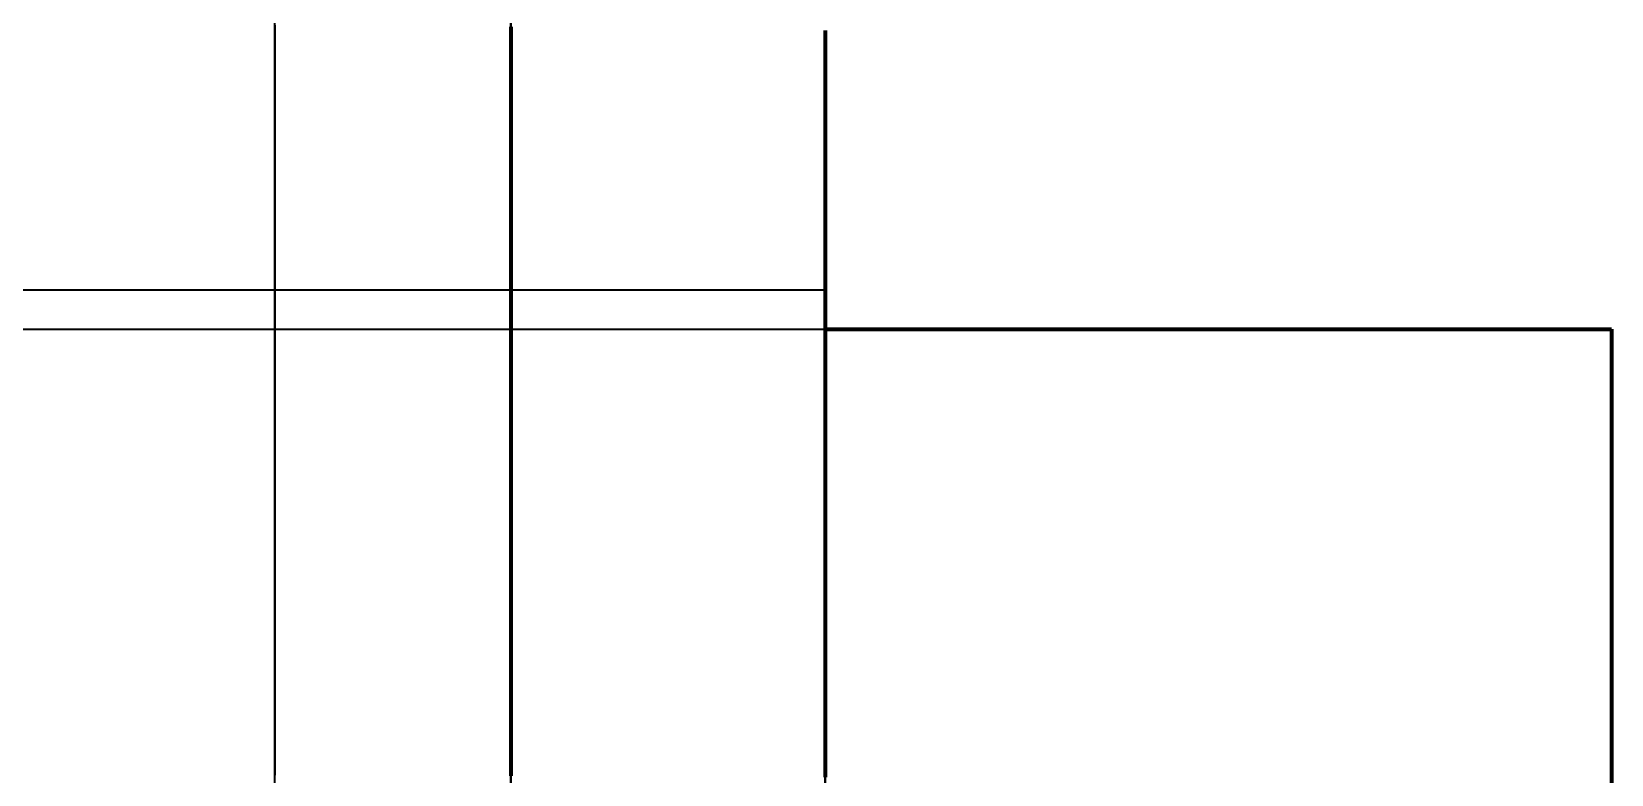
# Model space of a CAD drawing. Header units: millimetres. Extents: x 0 to 2382, y 0 to 420.
# Drawn here: x 184.181 to 186.191, y 120.994 to 121.939 of the extents above; entities that cross this region are included whole.
import ezdxf

# ---------------------------------------------------------------- set-up
doc = ezdxf.new("R2010")
doc.units = ezdxf.units.MM
doc.linetypes.add('IRAM-E-TRAZOS', pattern=[5, 4, -1])
doc.layers.add('01-VISIBLE', color=7, linetype='CONTINUOUS', lineweight=70)
doc.layers.add('02-OCULTA', color=4, linetype='IRAM-E-TRAZOS', lineweight=35)

msp = doc.modelspace()

# ---------------------------------------------------------------- linework, layer by layer
at = {"layer": '01-VISIBLE'}
msp.add_line((185.1909, 121.5606), (186.1909, 121.5606), dxfattribs=at)
for points in [[(184.7909, 121.9454), (184.7909, 121.8952), (184.7909, 121.8451), (184.7909, 121.7949), (184.7909, 121.7448), (184.7909, 121.6946), (184.7909, 121.6445), (184.7909, 121.5944), (184.7909, 121.5442), (184.7909, 121.4941), (184.7909, 121.4439), (184.7909, 121.3938), (184.7909, 121.3436), (184.7909, 121.2935), (184.7909, 121.2434), (184.7909, 121.1932), (184.7909, 121.1431), (184.7909, 121.0929), (184.7909, 121.0428), (184.7909, 120.9926)], [(185.1909, 121.9406), (185.1909, 121.8906), (185.1909, 121.8406), (185.1909, 121.7906), (185.1909, 121.7406), (185.1909, 121.6906), (185.1909, 121.6406), (185.1909, 121.5906), (185.1909, 121.5406), (185.1909, 121.4906), (185.1909, 121.4406), (185.1909, 121.3906), (185.1909, 121.3406), (185.1909, 121.2906), (185.1909, 121.2406), (185.1909, 121.1906), (185.1909, 121.1406), (185.1909, 121.0906), (185.1909, 121.0406), (185.1909, 120.9906)], [(186.1909, 121.5606), (186.1909, 121.5098), (186.1909, 121.459), (186.1909, 121.4082), (186.1909, 121.3574), (186.1909, 121.3066), (186.1909, 121.2558), (186.1909, 121.205), (186.1909, 121.1542), (186.1909, 121.1034), (186.1909, 121.0526), (186.1909, 121.0018), (186.1909, 120.951)]]:
    msp.add_lwpolyline(points, dxfattribs=at)
at = {"layer": '02-OCULTA'}
for p, q in [((178.7909, 121.6106), (184.7909, 121.6106)), ((184.7909, 121.6106), (185.1909, 121.6106)), ((138.3909, 121.5606), (185.1909, 121.5606))]:
    msp.add_line(p, q, dxfattribs=at)
for points in [[(184.4909, 120.9836), (184.4909, 121.0466), (184.4909, 121.1096), (184.4909, 121.1726), (184.4909, 121.2356), (184.4909, 121.2986), (184.4909, 121.3616), (184.4909, 121.4246), (184.4909, 121.4876), (184.4909, 121.5506), (184.4909, 121.6136), (184.4909, 121.6766), (184.4909, 121.7396), (184.4909, 121.8026), (184.4909, 121.8656), (184.4909, 121.9286), (184.4909, 121.9916)], [(184.7909, 120.9836), (184.7909, 121.0466), (184.7909, 121.1096), (184.7909, 121.1726), (184.7909, 121.2356), (184.7909, 121.2986), (184.7909, 121.3616), (184.7909, 121.4246), (184.7909, 121.4876), (184.7909, 121.5506), (184.7909, 121.6136), (184.7909, 121.6766), (184.7909, 121.7396), (184.7909, 121.8026), (184.7909, 121.8656), (184.7909, 121.9286), (184.7909, 121.9916)], [(184.4909, 120.9726), (184.4909, 121.0346), (184.4909, 121.0966), (184.4909, 121.1586), (184.4909, 121.2206), (184.4909, 121.2826), (184.4909, 121.3446), (184.4909, 121.4066), (184.4909, 121.4686), (184.4909, 121.5306), (184.4909, 121.5926), (184.4909, 121.6546), (184.4909, 121.7166), (184.4909, 121.7786), (184.4909, 121.8406), (184.4909, 121.9026), (184.4909, 121.9646)], [(184.7909, 120.9906), (184.7909, 121.0781), (184.7909, 121.1656), (184.7909, 121.2531), (184.7909, 121.3406), (184.7909, 121.4281), (184.7909, 121.5156), (184.7909, 121.6031), (184.7909, 121.6906), (184.7909, 121.7781), (184.7909, 121.8656), (184.7909, 121.9531)], [(184.4909, 121.9473), (184.4909, 121.8971), (184.4909, 121.8469), (184.4909, 121.7967), (184.4909, 121.7465), (184.4909, 121.6963), (184.4909, 121.6461), (184.4909, 121.5959), (184.4909, 121.5457), (184.4909, 121.4955), (184.4909, 121.4453), (184.4909, 121.3951), (184.4909, 121.3449), (184.4909, 121.2947), (184.4909, 121.2445), (184.4909, 121.1943), (184.4909, 121.1441), (184.4909, 121.0939), (184.4909, 121.0437), (184.4909, 120.9935)], [(184.4909, 121.9472), (184.4909, 121.897), (184.4909, 121.8468), (184.4909, 121.7966), (184.4909, 121.7464), (184.4909, 121.6962), (184.4909, 121.646), (184.4909, 121.5958), (184.4909, 121.5456), (184.4909, 121.4954), (184.4909, 121.4452), (184.4909, 121.395), (184.4909, 121.3448), (184.4909, 121.2946), (184.4909, 121.2444), (184.4909, 121.1942), (184.4909, 121.144), (184.4909, 121.0938), (184.4909, 121.0436), (184.4909, 120.9934)], [(184.7909, 120.945), (184.7909, 120.9954), (184.7909, 121.0457), (184.7909, 121.0961), (184.7909, 121.1464), (184.7909, 121.1967), (184.7909, 121.2471), (184.7909, 121.2974), (184.7909, 121.3478), (184.7909, 121.3981), (184.7909, 121.4484), (184.7909, 121.4988), (184.7909, 121.5491), (184.7909, 121.5994), (184.7909, 121.6498), (184.7909, 121.7001), (184.7909, 121.7505), (184.7909, 121.8008), (184.7909, 121.8511), (184.7909, 121.9015), (184.7909, 121.9518)], [(184.7909, 121.9518), (184.7909, 121.9015), (184.7909, 121.8511), (184.7909, 121.8008), (184.7909, 121.7505), (184.7909, 121.7001), (184.7909, 121.6498), (184.7909, 121.5994), (184.7909, 121.5491), (184.7909, 121.4988), (184.7909, 121.4484), (184.7909, 121.3981), (184.7909, 121.3478), (184.7909, 121.2974), (184.7909, 121.2471), (184.7909, 121.1967), (184.7909, 121.1464), (184.7909, 121.0961), (184.7909, 121.0457), (184.7909, 120.9954), (184.7909, 120.945)], [(184.7909, 121.9472), (184.7909, 121.897), (184.7909, 121.8468), (184.7909, 121.7966), (184.7909, 121.7464), (184.7909, 121.6962), (184.7909, 121.646), (184.7909, 121.5958), (184.7909, 121.5456), (184.7909, 121.4954), (184.7909, 121.4452), (184.7909, 121.395), (184.7909, 121.3448), (184.7909, 121.2946), (184.7909, 121.2444), (184.7909, 121.1942), (184.7909, 121.144), (184.7909, 121.0938), (184.7909, 121.0436), (184.7909, 120.9934)], [(184.7909, 120.9906), (184.7909, 121.0406), (184.7909, 121.0906), (184.7909, 121.1406), (184.7909, 121.1906), (184.7909, 121.2406), (184.7909, 121.2906), (184.7909, 121.3406), (184.7909, 121.3906), (184.7909, 121.4406), (184.7909, 121.4906), (184.7909, 121.5406), (184.7909, 121.5906), (184.7909, 121.6406), (184.7909, 121.6906), (184.7909, 121.7406), (184.7909, 121.7906), (184.7909, 121.8406), (184.7909, 121.8906), (184.7909, 121.9406)], [(184.7909, 121.9406), (184.7909, 121.8906), (184.7909, 121.8406), (184.7909, 121.7906), (184.7909, 121.7406), (184.7909, 121.6906), (184.7909, 121.6406), (184.7909, 121.5906), (184.7909, 121.5406), (184.7909, 121.4906), (184.7909, 121.4406), (184.7909, 121.3906), (184.7909, 121.3406), (184.7909, 121.2906), (184.7909, 121.2406), (184.7909, 121.1906), (184.7909, 121.1406), (184.7909, 121.0906), (184.7909, 121.0406), (184.7909, 120.9906)], [(185.1909, 120.9906), (185.1909, 121.0406), (185.1909, 121.0906), (185.1909, 121.1406), (185.1909, 121.1906), (185.1909, 121.2406), (185.1909, 121.2906), (185.1909, 121.3406), (185.1909, 121.3906), (185.1909, 121.4406), (185.1909, 121.4906), (185.1909, 121.5406), (185.1909, 121.5906), (185.1909, 121.6406), (185.1909, 121.6906), (185.1909, 121.7406), (185.1909, 121.7906), (185.1909, 121.8406), (185.1909, 121.8906), (185.1909, 121.9406)], [(184.7909, 120.9506), (184.7909, 121.0014), (184.7909, 121.0522), (184.7909, 121.1029), (184.7909, 121.1537), (184.7909, 121.2045), (184.7909, 121.2552), (184.7909, 121.306), (184.7909, 121.3568), (184.7909, 121.4076), (184.7909, 121.4583), (184.7909, 121.5091), (184.7909, 121.5599), (184.7909, 121.6106)], [(184.7909, 121.6106), (184.7909, 121.5599), (184.7909, 121.5091), (184.7909, 121.4583), (184.7909, 121.4076), (184.7909, 121.3568), (184.7909, 121.306), (184.7909, 121.2552), (184.7909, 121.2045), (184.7909, 121.1537), (184.7909, 121.1029), (184.7909, 121.0522), (184.7909, 121.0014), (184.7909, 120.9506)], [(184.7909, 120.9506), (184.7909, 121.0014), (184.7909, 121.0522), (184.7909, 121.1029), (184.7909, 121.1537), (184.7909, 121.2045), (184.7909, 121.2552), (184.7909, 121.306), (184.7909, 121.3568), (184.7909, 121.4076), (184.7909, 121.4583), (184.7909, 121.5091), (184.7909, 121.5599), (184.7909, 121.6106)], [(184.7909, 121.6106), (184.7909, 121.5599), (184.7909, 121.5091), (184.7909, 121.4583), (184.7909, 121.4076), (184.7909, 121.3568), (184.7909, 121.306), (184.7909, 121.2552), (184.7909, 121.2045), (184.7909, 121.1537), (184.7909, 121.1029), (184.7909, 121.0522), (184.7909, 121.0014), (184.7909, 120.9506)], [(185.1909, 120.9506), (185.1909, 121.0014), (185.1909, 121.0522), (185.1909, 121.1029), (185.1909, 121.1537), (185.1909, 121.2045), (185.1909, 121.2552), (185.1909, 121.306), (185.1909, 121.3568), (185.1909, 121.4076), (185.1909, 121.4583), (185.1909, 121.5091), (185.1909, 121.5599), (185.1909, 121.6106)], [(185.1909, 121.6106), (185.1909, 121.5599), (185.1909, 121.5091), (185.1909, 121.4583), (185.1909, 121.4076), (185.1909, 121.3568), (185.1909, 121.306), (185.1909, 121.2552), (185.1909, 121.2045), (185.1909, 121.1537), (185.1909, 121.1029), (185.1909, 121.0522), (185.1909, 121.0014), (185.1909, 120.9506)], [(186.1909, 120.951), (186.1909, 121.0018), (186.1909, 121.0526), (186.1909, 121.1034), (186.1909, 121.1542), (186.1909, 121.205), (186.1909, 121.2558), (186.1909, 121.3066), (186.1909, 121.3574), (186.1909, 121.4082), (186.1909, 121.459), (186.1909, 121.5098), (186.1909, 121.5606)]]:
    msp.add_lwpolyline(points, dxfattribs=at)

doc.saveas('drawing.dxf')
